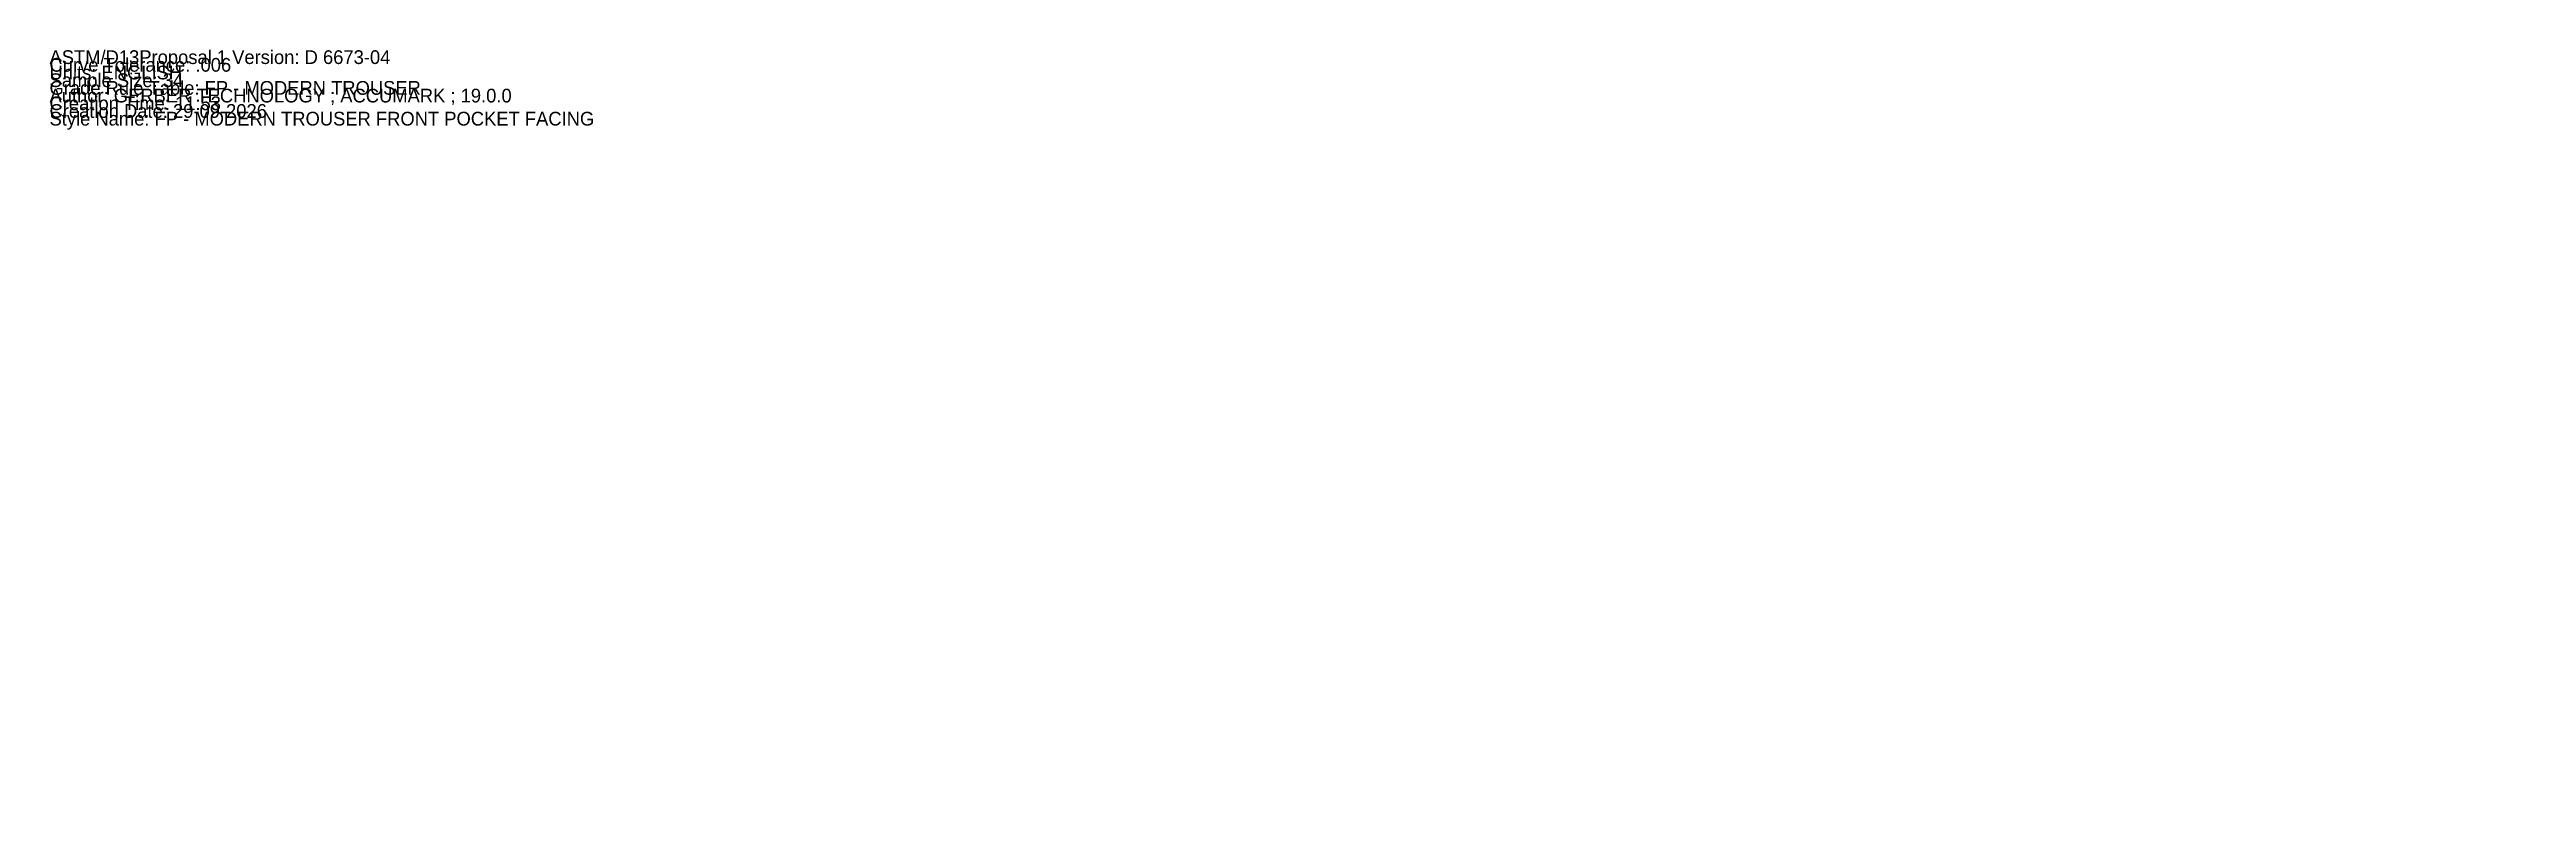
# Model space of a CAD drawing. Extents: x 0 to 45.1, y -12.2 to 1.4.
import ezdxf

# ---------------------------------------------------------------- set-up
doc = ezdxf.new("R2010")
doc.units = 0

msp = doc.modelspace()

# ---------------------------------------------------------------- texts
at = {"layer": '1'}
for s, p in [('ASTM/D13Proposal 1 Version: D 6673-04', (0, 1.12)), ('Sample Size: 34', (0, 0.7)), ('Curve Tolerance: .006', (0, 0.98)), ('Units: ENGLISH', (0, 0.84)), ('Author: GERBER TECHNOLOGY ; ACCUMARK ; 19.0.0', (0, 0.42)), ('Grade Rule Table: FP - MODERN TROUSER', (0, 0.56)), ('Creation Time: 11:53', (0, 0.28)), ('Style Name: FP - MODERN TROUSER FRONT POCKET FACING', (0, 0)), ('Creation Date: 29-09-2026', (0, 0.14))]:
    msp.add_text(s, height=0.25, dxfattribs=at).set_placement(p)

doc.saveas('drawing.dxf')
